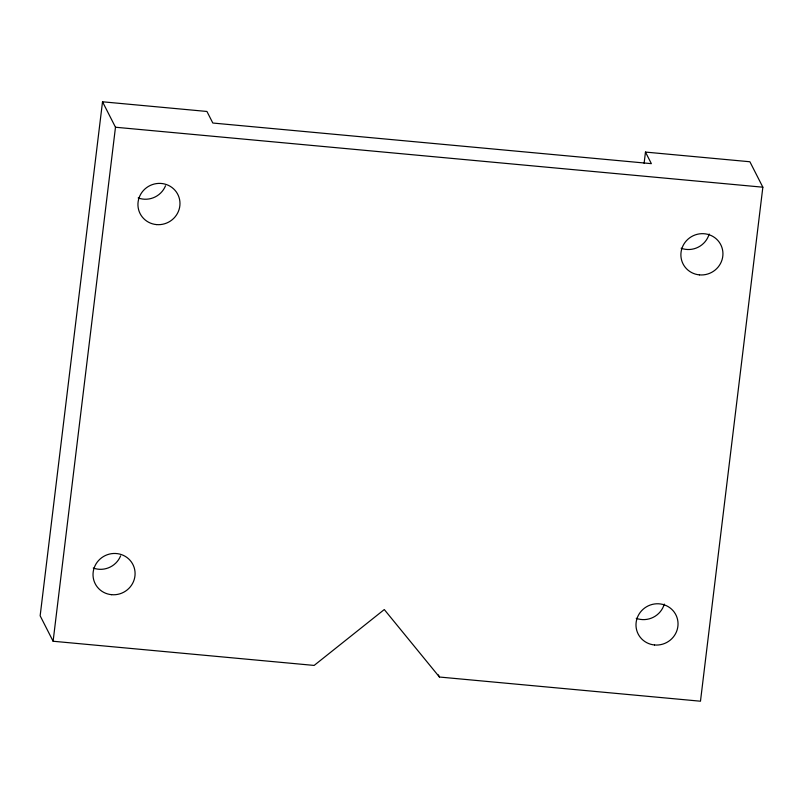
<?xml version="1.0" encoding="UTF-8"?>
<svg xmlns="http://www.w3.org/2000/svg" width="803" height="803" viewBox="0 0 803 803"><rect width="100%" height="100%" fill="white"/><g stroke="black" fill="none" stroke-linecap="round" stroke-linejoin="round"><path stroke-width="1.2" d="M645.471 152.078L651.363 163.651L212.825 123.03L206.933 111.466L102.523 101.79L40.15 615.801L53.108 641.246L314.144 665.426L384.286 609.547L439.442 677.029L700.477 701.21L762.85 187.199L749.892 161.754L645.471 152.078L644.116 163.28M53.108 641.246L115.481 127.235L102.523 101.79M115.481 127.235L762.85 187.199M438.358 674.891L439.442 677.029M709.179 234.014A21.159 20.517 -27 0 1 681.135 248.237M664.282 604.097A21.159 20.517 -27 0 1 636.227 618.33M120.611 555.867A21.159 20.517 -27 0 1 93.278 568.042M165.518 185.784A21.159 20.517 -27 0 1 138.176 197.95M111.557 594.682A21.159 20.517 -27 0 0 133.388 565.513A21.159 20.517 -27 0 0 97.213 562.16A21.159 20.517 -27 0 0 111.557 594.682M156.465 224.589A21.159 20.517 -27 0 0 178.286 195.43A21.159 20.517 -27 0 0 142.121 192.078A21.159 20.517 -27 0 0 156.465 224.589M654.515 644.97A21.159 20.517 -27 0 0 676.337 615.801A21.159 20.517 -27 0 0 640.172 612.458A21.159 20.517 -27 0 0 654.515 644.97M699.413 274.877A21.159 20.517 -27 0 0 721.245 245.718A21.159 20.517 -27 0 0 685.069 242.365A21.159 20.517 -27 0 0 699.413 274.877"/></g></svg>
